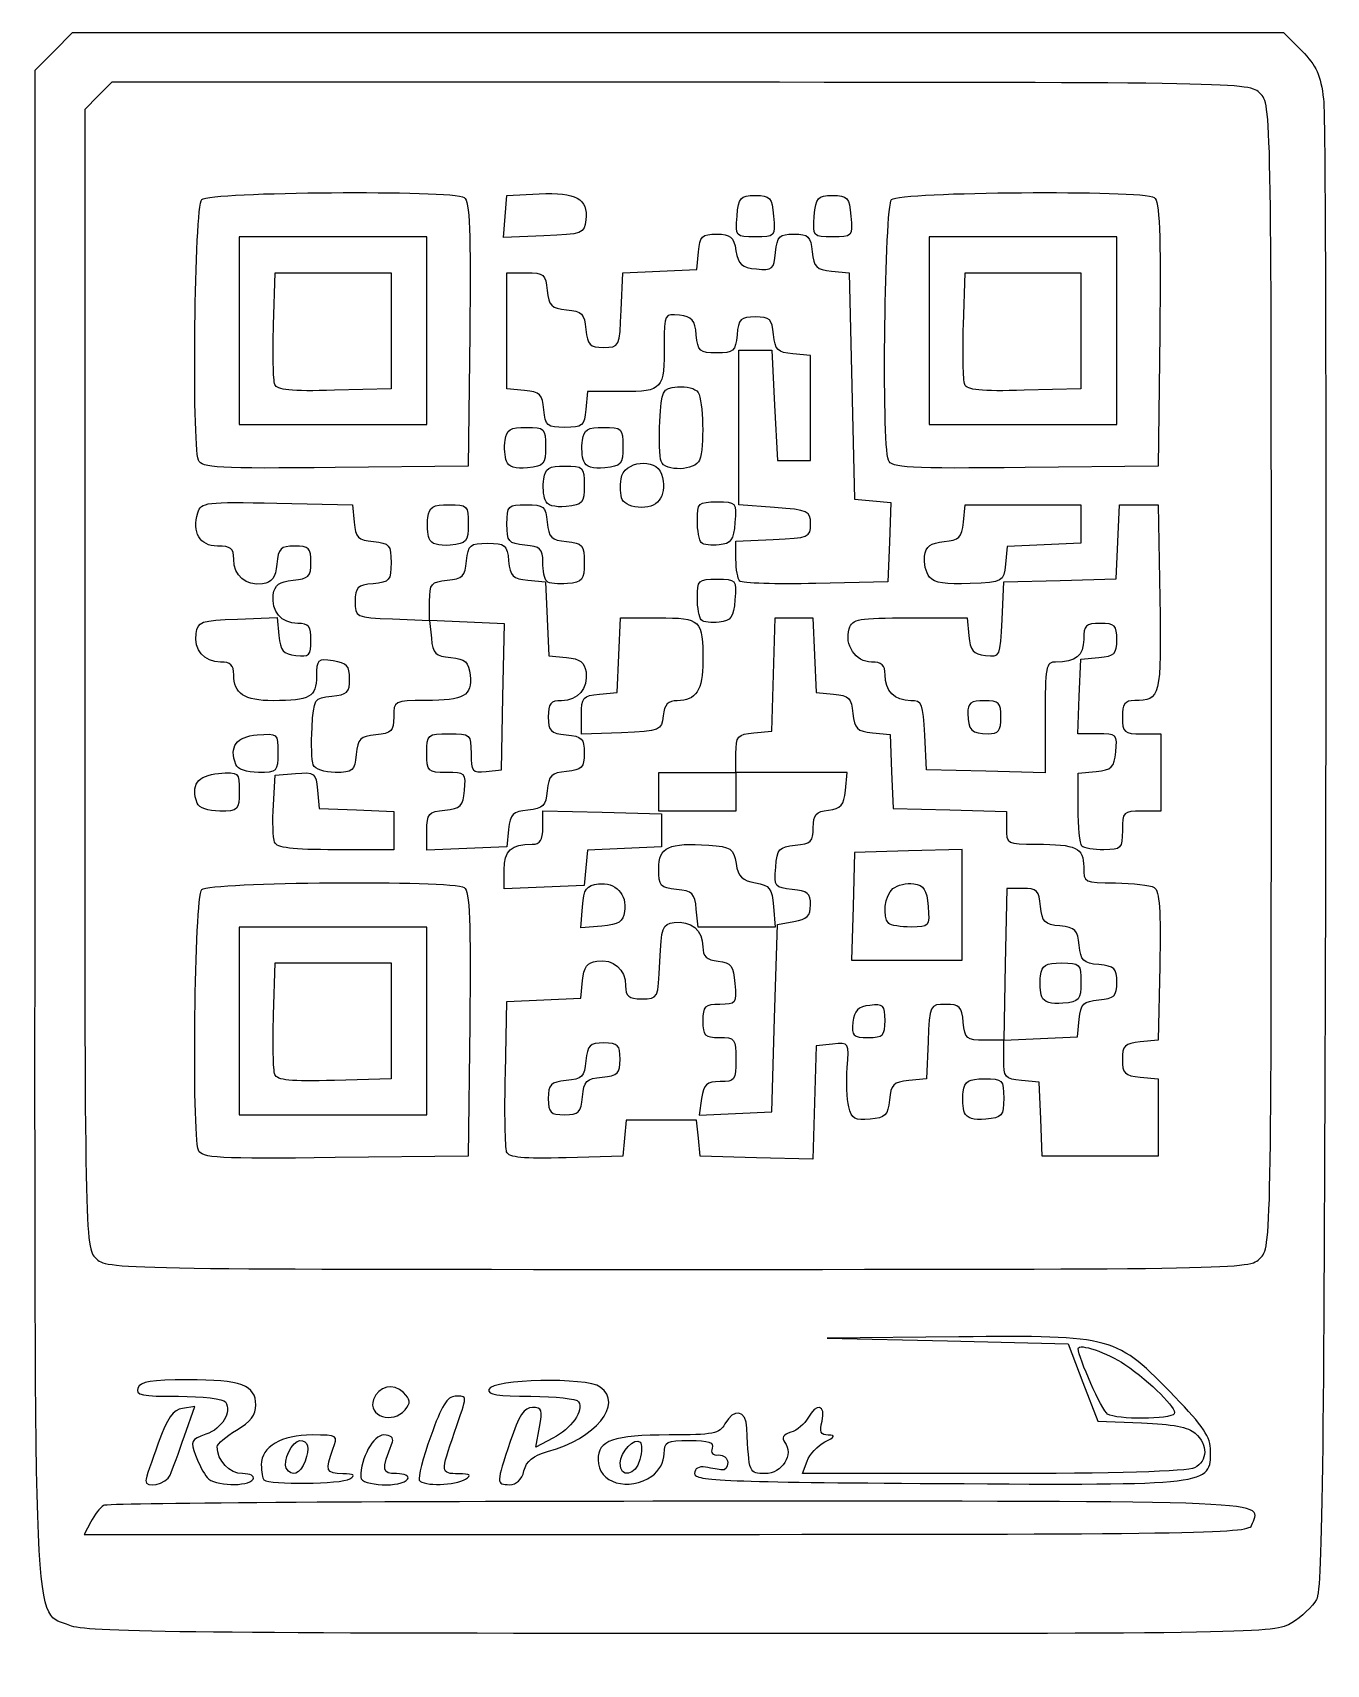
# Model space of a CAD drawing. Extents: x 15 to 1686, y 39 to 1121.
# Drawn here: x 198.4 to 374.2, y 897.3 to 1119 of the extents above; entities that cross this region are included whole.
import ezdxf

# ---------------------------------------------------------------- set-up
doc = ezdxf.new("R2010")
doc.units = 0
doc.layers.get('0').update_dxf_attribs({"linetype": 'CONTINUOUS'})

msp = doc.modelspace()

# ---------------------------------------------------------------- linework, layer by layer
at = {"color": 7}
for points in [[(198.75, 1011.037755), (198.75, 1113.9), (201.3, 1116.45), (203.85, 1119), (286.125, 1119), (368.4, 1119), (370.877617, 1116.522381)], [(286.465913, 1112.25), (209.181817, 1112.25), (207.340913, 1110.409091), (205.5, 1108.568182), (205.5, 1031.284087)], [(262.640213, 1094.028689), (262.875, 1096.875), (267.250777, 1097.101816)], [(267.890212, 1091.403689), (262.405417, 1091.182377), (262.640213, 1094.028689)], [(278.403233, 1081.3125), (278.625, 1086.375), (283.642463, 1086.595741), (288.659918, 1086.816482), (288.892463, 1089.220741)], [(231.15762, 1079.306263), (231.375, 1086.375), (239.25, 1086.375), (247.125, 1086.375), (247.125, 1078.5), (247.125, 1070.625), (239.42409, 1070.411114)], [(265.26828, 1070.393279), (262.875, 1070.625), (262.875, 1078.5), (262.875, 1086.375), (265.5, 1086.375)], [(306.98172, 1086.606721), (309.375, 1086.375), (309.75, 1071), (310.125, 1055.625), (312.594353, 1055.387602), (315.063697, 1055.150212), (314.844353, 1049.762602), (314.625, 1044.375), (304.833255, 1044.166747)], [(324.90762, 1079.306263), (325.125, 1086.375), (333, 1086.375), (340.875, 1086.375), (340.875, 1078.5), (340.875, 1070.625), (333.17409, 1070.411114)], [(257.82639, 1078.072151), (257.625, 1060.125), (239.522783, 1059.924359)], [(351.57639, 1078.072151), (351.375, 1060.125), (333.272783, 1059.924359)], [(299.25, 1054.5), (294.375, 1054.875), (294.375, 1065.375), (294.375, 1075.875), (296.625, 1075.875), (298.875, 1075.875), (299.25, 1068.375), (299.625, 1060.875), (301.875, 1060.875), (304.125, 1060.875), (304.125, 1068), (304.125, 1075.125), (301.73172, 1075.356721)], [(278.592278, 1070.25), (273.84504, 1070.25), (273.61002, 1067.8125)], [(231.619642, 1055.08329), (241.875, 1054.875), (242.10672, 1052.48172)], [(324.89328, 1052.481705), (325.125, 1054.875), (333, 1054.875), (340.875, 1054.875), (340.875, 1052.25), (340.875, 1049.625), (335.857537, 1049.40426), (330.840082, 1049.18352), (330.607537, 1046.77926)], [(330.152175, 1039.26609), (330.375, 1044.375), (338.028825, 1044.588368), (345.682642, 1044.801727), (345.903825, 1049.838368), (346.125, 1054.875), (348.75, 1054.875), (351.375, 1054.875), (351.581228, 1042.180838)], [(294, 1047.465735), (294, 1049.931465), (299.0625, 1050.153233)], [(265.73172, 1044.60672), (268.125, 1044.375), (268.34574, 1039.357538), (268.56648, 1034.340083), (270.97074, 1034.107538)], [(260.0625, 1018.637685), (262.125, 1018.875), (262.334025, 1028.777745), (262.54305, 1038.680482), (257.459025, 1038.902745), (252.375, 1039.125), (252.375, 1041.75)], [(226.262602, 1039.344353), (231.650212, 1039.563697), (231.887602, 1037.094353)], [(247.3125, 1039.346767), (252.375, 1039.125), (252.60672, 1036.73172)], [(275.4375, 1029.13998), (277.875, 1029.375), (278.096767, 1034.4375), (278.318535, 1039.5), (283.454025, 1039.5)], [(296.4375, 1023.88998), (298.875, 1024.125), (299.088735, 1031.8125), (299.302478, 1039.5), (301.866968, 1039.5), (304.431465, 1039.5), (304.653233, 1034.4375), (304.875, 1029.375), (307.26828, 1029.14328)], [(317.628022, 1039.5), (325.40496, 1039.5), (325.63998, 1037.0625)], [(343.138253, 1023.75), (340.431465, 1023.75), (340.653232, 1028.8125), (340.875, 1033.875), (343.3125, 1034.11002)], [(278.4375, 1023.904643), (273, 1023.684285), (273, 1026.294623)], [(336, 1025.974627), (336, 1018.449255), (327.9375, 1018.662127), (319.875, 1018.875), (319.65171, 1023.5625)], [(312.52926, 1023.892462), (314.93352, 1023.659918), (315.15426, 1018.642462), (315.375, 1013.625), (323.0625, 1013.411265), (330.75, 1013.197522), (330.75, 1010.973765)], [(349.125, 1023.75), (351.75, 1023.75), (351.75, 1018.5), (351.75, 1013.25), (349.125, 1013.25)], [(308.86002, 1016.0625), (309.09504, 1018.5), (301.54752, 1018.5), (294, 1018.5), (294, 1015.875), (294, 1013.25), (288.75, 1013.25), (283.5, 1013.25), (283.5, 1015.875), (283.5, 1018.5), (288.75, 1018.5), (294, 1018.5), (294, 1021.07748)], [(231.1449, 1014.0894), (231.375, 1018.125), (234.13683, 1018.354755)], [(340.5, 1013.702482), (340.5, 1018.40496), (342.9375, 1018.63998)], [(237.13683, 1016.104755), (237.375, 1013.625), (242.4375, 1013.403233), (247.5, 1013.181465), (247.5, 1010.590733), (247.5, 1008), (239.601465, 1008)], [(267.75, 1011.025373), (267.75, 1013.300745), (275.8125, 1013.087873), (283.875, 1012.875), (283.875, 1010.625), (283.875, 1008.375), (278.857537, 1008.15426), (273.840082, 1007.93352), (273.607537, 1005.52926), (273.375, 1003.125), (267.9375, 1002.904643), (262.5, 1002.684285), (262.5, 1005.2619)], [(263.10672, 1010.76828), (262.875, 1008.375), (257.4375, 1008.154643), (252, 1007.934285), (252, 1010.544623)], [(332.973645, 1002.75), (330.79233, 1002.75), (330.583665, 992.4375), (330.375, 982.125), (327.75, 982.125)], [(275.764358, 997.639357), (272.903715, 997.403715), (273.139358, 1000.264357)], [(299.107777, 1000.309132), (299.340547, 997.5), (294.09279, 997.5), (288.84504, 997.5), (288.61002, 999.9375)], [(289.335413, 974.21859), (289.000567, 971.93718), (293.937788, 972.15609), (298.875, 972.375), (299.25, 985.118812), (299.625, 997.862625), (301.875, 998.251178)], [(231.15762, 985.556265), (231.375, 992.625), (239.25, 992.625), (247.125, 992.625), (247.125, 984.75), (247.125, 976.875), (239.42409, 976.661115)], [(351.585172, 992.191725), (351.375, 982.125), (348.9375, 981.88998)], [(262.663988, 977.664667), (262.875, 987.375), (267.892463, 987.59574), (272.909918, 987.81648), (273.142463, 990.22074)], [(257.82639, 984.322155), (257.625, 966.375), (239.522783, 966.17436)], [(330.375, 979.5), (330.375, 982.125), (335.392463, 982.34574), (340.409918, 982.56648), (340.642463, 984.97074)], [(307.133123, 981.59664), (304.875, 981.375), (304.660973, 973.661557), (304.446952, 965.948107), (296.785973, 966.161557), (289.125, 966.375), (288.88998, 968.8125), (288.65496, 971.25), (283.875, 971.25), (279.09504, 971.25), (278.86002, 968.8125), (278.625, 966.375), (270.92409, 966.161115)], [(320.096767, 981.9375), (319.875, 976.875), (317.48172, 976.64328)], [(348.9375, 977.11002), (351.375, 976.875), (351.375, 971.625), (351.375, 966.375), (343.5, 966.375), (335.625, 966.375), (335.40426, 971.392462), (335.18352, 976.409918), (332.77926, 976.642462)], [(324.292852, 941.834625), (306.375, 941.66925), (322.752173, 941.272125), (339.129352, 940.875), (341.144677, 935.625), (343.16001, 930.375), (349.121625, 930.152955)], [(219.053513, 928.36158), (220.452982, 932.348168), (218.789377, 932.11158)], [(269.131327, 928.063635), (266.807122, 926.861738), (267.312547, 929.555872)], [(328.948477, 923.25), (303.048338, 923.25), (303.664927, 924.9375)], [(206.33589, 916.6875), (205.447222, 915), (284.518372, 915)]]:
    msp.add_lwpolyline(points, dxfattribs=at)
for points in [[(294.142223, 1094.0625)], [(304.642223, 1094.0625)], [(252, 1078.5), (252, 1091.25), (239.25, 1091.25), (226.5, 1091.25), (226.5, 1078.5), (226.5, 1065.75), (239.25, 1065.75), (252, 1065.75)], [(345.75, 1078.5), (345.75, 1091.25), (333, 1091.25), (320.25, 1091.25), (320.25, 1078.5), (320.25, 1065.75), (333, 1065.75), (345.75, 1065.75)], [(231.331703, 1071.217377)], [(325.081703, 1071.217377)], [(220.960283, 1060.9232)], [(262.81053, 1060.772552)], [(273.31053, 1060.772552)], [(283.810943, 1060.771502)], [(314.710283, 1060.9232)], [(268.06053, 1055.52255)], [(278.542147, 1055.570453)], [(252.31053, 1050.272535)], [(289.284435, 1049.71557)], [(268.285545, 1044.464452)], [(294.520755, 1044.479243)], [(320.311403, 1045.05102)], [(289.284435, 1039.21557)], [(330, 1026)], [(226.03803, 1019.581192)], [(236.558865, 1019.5269)], [(220.78803, 1014.331192)], [(231.308865, 1009.0269)], [(324.75, 1000.527157), (324.75, 1008.054315), (317.4375, 1007.839657), (310.125, 1007.625), (309.910343, 1000.3125), (309.695685, 993), (317.222843, 993), (324.75, 993)], [(341.000002, 1008.500003)], [(252, 984.75), (252, 997.5), (239.25, 997.5), (226.5, 997.5), (226.5, 984.75), (226.5, 972), (239.25, 972), (252, 972)], [(314.750002, 998.000002)], [(335.56053, 988.02255)], [(314.25, 984.799815)], [(231.331703, 977.46738)], [(273.13998, 974.4375)], [(325.06053, 972.27255)], [(220.960283, 967.173203)], [(262.838078, 966.950775)], [(365.25, 952.5)], [(249.031238, 931.912642)], [(344.497672, 931.331062)], [(278.25, 924.65817)], [(217.121775, 923.0625)], [(228.375, 922.5)], [(232.884578, 923.984497)], [(241.52271, 922.529902)], [(249.375, 922.5)], [(257.25, 922.5)], [(265.19013, 923.617477)], [(282.583118, 922.917525)], [(364.044758, 916.186343)], [(203.486032, 902.597745)]]:
    msp.add_lwpolyline(points, close=True, dxfattribs=at)
for points in [[(370.877617, 1116.522381), (372.857895, 1114.542102), (373.452682, 1113.224793), (373.840702, 1109.959881)], [(365.25, 1110.75), (363.76941, 1112.230591), (362.750002, 1112.25), (286.465913, 1112.25)], [(366.75, 1031.625), (366.75, 1108.25), (366.73068, 1109.269324), (365.25, 1110.75)], [(373.840702, 1109.959881), (374.10771, 1107.713197), (374.224657, 1061.325), (374.100585, 1006.875)], [(221.4, 1096.35), (222.44151, 1097.391507), (255.46746, 1097.64438), (257.07639, 1096.623167)], [(267.250777, 1097.101816), (272.261655, 1097.361552), (273.933555, 1096.430073), (273.60042, 1093.564197)], [(315.15, 1096.35), (316.19151, 1097.391507), (349.21746, 1097.64438), (350.82639, 1096.623167)], [(220.960283, 1060.9232), (220.047278, 1063.302463), (220.445617, 1095.395614), (221.4, 1096.35)], [(257.07639, 1096.623167), (257.811, 1096.1569), (257.981895, 1091.929855), (257.82639, 1078.072151)], [(294.142223, 1094.0625), (294.3552, 1096.635773), (294.566385, 1096.875), (296.625, 1096.875)], [(296.625, 1096.875), (298.683615, 1096.875), (298.8948, 1096.635773), (299.107777, 1094.0625)], [(304.642223, 1094.0625), (304.8552, 1096.635773), (305.066385, 1096.875), (307.125, 1096.875)], [(307.125, 1096.875), (309.183615, 1096.875), (309.3948, 1096.635773), (309.607777, 1094.0625)], [(314.710282, 1060.923223), (313.797278, 1063.302463), (314.195617, 1095.395614), (315.15, 1096.35)], [(350.82639, 1096.623167), (351.561, 1096.1569), (351.731895, 1091.929855), (351.57639, 1078.072151)], [(273.60042, 1093.564197), (273.383655, 1091.699486), (273.164325, 1091.616499), (267.890212, 1091.403689)], [(296.625, 1091.25), (293.945655, 1091.25), (293.912558, 1091.287493), (294.142223, 1094.0625)], [(299.107777, 1094.0625), (299.337442, 1091.287492), (299.304345, 1091.25), (296.625, 1091.25)], [(307.125, 1091.25), (304.445655, 1091.25), (304.412558, 1091.287493), (304.642223, 1094.0625)], [(309.607777, 1094.0625), (309.837442, 1091.287492), (309.804345, 1091.25), (307.125, 1091.25)], [(288.892463, 1089.220741), (289.097295, 1091.33854), (289.392202, 1091.625), (291.367635, 1091.625)], [(291.367635, 1091.625), (293.273753, 1091.625), (293.66814, 1091.287377), (293.995913, 1089.375)], [(299.386717, 1089.143768), (299.598375, 1091.347741), (299.876422, 1091.625), (301.875, 1091.625)], [(301.875, 1091.625), (303.856522, 1091.625), (304.152653, 1091.339426), (304.35672, 1089.231721)], [(293.995913, 1089.375), (294.318135, 1087.495041), (294.77355, 1087.086971), (296.765002, 1086.893768)], [(296.765002, 1086.893768), (298.970265, 1086.679823), (299.166255, 1086.848018), (299.386717, 1089.143768)], [(304.35672, 1089.231721), (304.558477, 1087.147882), (304.897882, 1086.808481), (306.98172, 1086.606721)], [(265.5, 1086.375), (267.90318, 1086.375), (268.144583, 1086.172759), (268.35672, 1083.981721)], [(268.35672, 1083.981721), (268.558477, 1081.897882), (268.897882, 1081.558481), (270.98172, 1081.356721)], [(270.98172, 1081.356721), (273.075848, 1081.153964), (273.404378, 1080.820322), (273.61002, 1078.6875)], [(276.013253, 1076.25), (278.168153, 1076.25), (278.18283, 1076.28108), (278.403233, 1081.3125)], [(286.3125, 1080.612316), (284.284357, 1080.845681), (284.25, 1080.781117), (284.25, 1076.736157)], [(288.61002, 1077.9375), (288.414188, 1079.968562), (288.031088, 1080.414571), (286.3125, 1080.612316)], [(296.625, 1080.375), (294.634748, 1080.375), (294.347865, 1080.093607), (294.13998, 1077.9375)], [(299.10672, 1077.981721), (298.902653, 1080.089426), (298.606522, 1080.375), (296.625, 1080.375)], [(231.331703, 1071.217377), (231.1164, 1071.778458), (231.038062, 1075.418457), (231.15762, 1079.306263)], [(273.61002, 1078.6875), (273.815745, 1076.553795), (274.115273, 1076.25), (276.013253, 1076.25)], [(291.375, 1075.5), (289.068893, 1075.5), (288.824243, 1075.715674), (288.61002, 1077.9375)], [(294.13998, 1077.9375), (293.925757, 1075.715674), (293.681107, 1075.5), (291.375, 1075.5)], [(301.73172, 1075.356721), (299.647882, 1075.558481), (299.308477, 1075.897882), (299.10672, 1077.981721)], [(325.081703, 1071.217377), (324.8664, 1071.778458), (324.788063, 1075.418457), (324.90762, 1079.306263)], [(284.25, 1076.736157), (284.25, 1070.465332), (284.06217, 1070.25), (278.592278, 1070.25)], [(239.42409, 1070.411114), (233.471655, 1070.245792), (231.63429, 1070.428852), (231.331703, 1071.217377)], [(283.646985, 1066.209002), (283.866457, 1070.459566), (283.956255, 1070.634298), (286.043617, 1070.87258)], [(286.043617, 1070.87258), (287.275365, 1071.013189), (288.485445, 1070.68918), (288.844635, 1070.12258)], [(333.17409, 1070.411114), (327.221655, 1070.245792), (325.38429, 1070.428852), (325.081703, 1071.217377)], [(267.89328, 1067.768279), (267.691523, 1069.852118), (267.352118, 1070.191519), (265.26828, 1070.393279)], [(288.844635, 1070.12258), (289.57731, 1068.966839), (289.714245, 1062.681025), (289.044758, 1060.936363)], [(270.75, 1065.375), (268.34682, 1065.375), (268.105417, 1065.577241), (267.89328, 1067.768279)], [(273.61002, 1067.8125), (273.393952, 1065.571551), (273.163327, 1065.375), (270.75, 1065.375)], [(283.810943, 1060.771502), (283.595355, 1061.333315), (283.521577, 1063.78019), (283.646985, 1066.209002)], [(262.62819, 1063.632955), (262.83276, 1065.076852), (263.324265, 1065.375), (265.5, 1065.375)], [(265.5, 1065.375), (267.999998, 1065.375), (268.125, 1065.25), (268.125, 1062.75)], [(273.12819, 1063.632955), (273.33276, 1065.076852), (273.824265, 1065.375), (276, 1065.375)], [(276, 1065.375), (278.499998, 1065.375), (278.625, 1065.25), (278.625, 1062.75)], [(262.81053, 1060.772552), (262.574498, 1061.38765), (262.49244, 1062.674831), (262.62819, 1063.632955)], [(268.125, 1062.75), (268.125, 1060.335511), (267.929115, 1060.106122), (265.68234, 1059.889597)], [(273.31053, 1060.772552), (273.074498, 1061.38765), (272.99244, 1062.674831), (273.12819, 1063.632955)], [(278.625, 1062.75), (278.625, 1060.335511), (278.429115, 1060.106122), (276.18234, 1059.889597)], [(239.522783, 1059.924359), (223.506045, 1059.746834), (221.36754, 1059.861907), (220.960283, 1060.9232)], [(265.68234, 1059.889597), (264.044295, 1059.731734), (263.098327, 1060.02258), (262.81053, 1060.772552)], [(267.87819, 1058.382938), (268.08276, 1059.826852), (268.574265, 1060.125), (270.75, 1060.125)], [(270.75, 1060.125), (273.249998, 1060.125), (273.375, 1060), (273.375, 1057.5)], [(276.18234, 1059.889597), (274.544295, 1059.731734), (273.598327, 1060.02258), (273.31053, 1060.772552)], [(278.37819, 1058.38296), (278.723115, 1060.817524), (283.129845, 1061.347773), (283.861432, 1059.042745)], [(289.044758, 1060.936363), (288.480863, 1059.466872), (284.361375, 1059.337111), (283.810943, 1060.771502)], [(333.272783, 1059.924359), (317.256045, 1059.746834), (315.11754, 1059.861907), (314.710283, 1060.9232)], [(268.06053, 1055.522535), (267.824498, 1056.137633), (267.74244, 1057.424812), (267.87819, 1058.382938)], [(273.375, 1057.5), (273.375, 1055.08551), (273.179115, 1054.856123), (270.93234, 1054.639598)], [(278.542147, 1055.57046), (278.316225, 1056.15921), (278.24244, 1057.424835), (278.37819, 1058.38296)], [(283.861432, 1059.042745), (284.71875, 1056.341588), (283.630065, 1054.5), (281.175923, 1054.5)], [(220.8816, 1053.77079), (221.339895, 1055.214757), (221.882377, 1055.281065), (231.619642, 1055.08329)], [(270.93234, 1054.639598), (269.294295, 1054.481738), (268.348327, 1054.77258), (268.06053, 1055.52255)], [(281.175923, 1054.5), (279.942135, 1054.5), (278.770132, 1054.97634), (278.542147, 1055.570453)], [(288.75, 1052.750002), (288.75, 1055.115217), (288.893963, 1055.25), (291.420277, 1055.25)], [(291.420277, 1055.25), (294.047303, 1055.25), (294.086775, 1055.204475), (293.857777, 1052.4375)], [(223.550543, 1049.25), (221.127615, 1049.25), (220.034452, 1051.10166), (220.8816, 1053.77079)], [(252.31053, 1050.272535), (252.074498, 1050.887633), (251.99244, 1052.174812), (252.12819, 1053.132938)], [(252.12819, 1053.132938), (252.33276, 1054.576838), (252.824265, 1054.874985), (255, 1054.874985)], [(255, 1054.874985), (257.499998, 1054.874985), (257.625, 1054.749982), (257.625, 1052.249985)], [(262.875, 1052.25), (262.875, 1054.749998), (263.000002, 1054.875), (265.5, 1054.875)], [(265.5, 1054.875), (267.90318, 1054.875), (268.144583, 1054.672763), (268.35672, 1052.48172)], [(304.125, 1052.25), (304.125, 1054.019227), (303.849997, 1054.146158), (299.25, 1054.5)], [(242.10672, 1052.48172), (242.308477, 1050.397882), (242.647882, 1050.058477), (244.73172, 1049.85672)], [(257.625, 1052.249985), (257.625, 1049.835495), (257.429115, 1049.606108), (255.18234, 1049.389582)], [(265.3125, 1049.38998), (263.071552, 1049.606047), (262.875, 1049.836673), (262.875, 1052.25)], [(268.35672, 1052.48172), (268.558477, 1050.397882), (268.897882, 1050.058477), (270.98172, 1049.85672)], [(289.284435, 1049.715555), (288.990495, 1050.009503), (288.75, 1051.374998), (288.75, 1052.750002)], [(293.857777, 1052.4375), (293.660933, 1050.059145), (293.33124, 1049.59074), (291.721935, 1049.403067)], [(299.0625, 1050.153233), (303.90336, 1050.365288), (304.125, 1050.457087), (304.125, 1052.25)], [(322.26828, 1049.856705), (324.352118, 1050.058462), (324.691523, 1050.397868), (324.89328, 1052.481705)], [(225.75, 1047.46683), (225.75, 1048.939028), (225.366427, 1049.25), (223.550543, 1049.25)], [(234.04752, 1049.25), (232.110877, 1049.25), (231.816667, 1048.95579), (231.61002, 1046.8125)], [(236.25, 1047.04752), (236.25, 1048.984162), (235.984163, 1049.25), (234.04752, 1049.25)], [(244.73172, 1049.85672), (246.922762, 1049.644583), (247.125, 1049.40318), (247.125, 1047)], [(255.18234, 1049.389582), (253.544295, 1049.231722), (252.598327, 1049.522565), (252.31053, 1050.272535)], [(257.39328, 1047.23172), (257.605417, 1049.422763), (257.84682, 1049.625), (260.25, 1049.625)], [(260.25, 1049.625), (262.65318, 1049.625), (262.894583, 1049.422763), (263.10672, 1047.23172)], [(267.75, 1047.077483), (267.75, 1048.873095), (267.419287, 1049.18685), (265.3125, 1049.38998)], [(270.98172, 1049.85672), (273.172762, 1049.644583), (273.375, 1049.40318), (273.375, 1047)], [(291.721935, 1049.403067), (290.675242, 1049.281005), (289.578368, 1049.421668), (289.284435, 1049.71557)], [(319.62993, 1047.896205), (319.818592, 1049.227087), (320.425838, 1049.678318), (322.26828, 1049.856705)], [(229.64622, 1044.12993), (227.400113, 1043.811518), (225.75, 1045.224757), (225.75, 1047.46683)], [(231.61002, 1046.8125), (231.428025, 1044.924953), (230.984947, 1044.31971), (229.64622, 1044.12993)], [(233.8125, 1044.61002), (235.95579, 1044.816667), (236.25, 1045.110878), (236.25, 1047.04752)], [(247.125, 1047), (247.125, 1044.586673), (246.928448, 1044.356047), (244.6875, 1044.13998)], [(254.76828, 1044.60672), (256.852118, 1044.808477), (257.191523, 1045.147882), (257.39328, 1047.23172)], [(263.10672, 1047.23172), (263.308477, 1045.147882), (263.647882, 1044.808477), (265.73172, 1044.60672)], [(268.285545, 1044.464452), (267.990997, 1044.759008), (267.75, 1045.934865), (267.75, 1047.077483)], [(273.375, 1047), (273.375, 1044.62541), (273.157793, 1044.353723), (271.098045, 1044.151957)], [(294.520755, 1044.479227), (294.234338, 1044.76566), (294, 1046.109577), (294, 1047.465735)], [(320.311402, 1045.051005), (319.8018, 1045.66503), (319.49514, 1046.94537), (319.62993, 1047.896205)], [(330.607537, 1046.77926), (330.376455, 1044.390067), (330.346365, 1044.37362), (325.806473, 1044.1548)], [(231.12993, 1042.64622), (231.31971, 1043.984948), (231.924952, 1044.428025), (233.8125, 1044.61002)], [(244.6875, 1044.13998), (242.553795, 1043.934255), (242.25, 1043.634728), (242.25, 1041.736748)], [(252.375, 1041.75), (252.375, 1044.15318), (252.577238, 1044.394583), (254.76828, 1044.60672)], [(271.098045, 1044.151957), (269.845717, 1044.02928), (268.580092, 1044.169883), (268.285545, 1044.464452)], [(288.75, 1042.250002), (288.75, 1044.615217), (288.893963, 1044.75), (291.420277, 1044.75)], [(291.420277, 1044.75), (294.047303, 1044.75), (294.086775, 1044.704475), (293.857777, 1041.9375)], [(304.833255, 1044.166747), (299.44779, 1044.052207), (294.807165, 1044.192847), (294.520755, 1044.479243)], [(325.806473, 1044.1548), (322.467413, 1043.993858), (320.988593, 1044.23505), (320.311403, 1045.05102)], [(234.46683, 1038.75), (232.224757, 1038.75), (230.811518, 1040.400112), (231.12993, 1042.64622)], [(289.284435, 1039.21557), (288.990495, 1039.509503), (288.75, 1040.874998), (288.75, 1042.250002)], [(293.857777, 1041.9375), (293.660933, 1039.559145), (293.33124, 1039.09074), (291.721935, 1038.903067)], [(351.581228, 1042.180838), (351.800138, 1028.706308), (351.697507, 1028.28537), (348.1875, 1028.261483)], [(242.25, 1041.736748), (242.25, 1039.581848), (242.28105, 1039.56717), (247.3125, 1039.346767)], [(223.96683, 1033.5), (221.724757, 1033.5), (220.311518, 1035.150112), (220.62993, 1037.39622)], [(220.62993, 1037.39622), (220.856378, 1038.993637), (221.284387, 1039.141665), (226.262602, 1039.344353)], [(236.25, 1036.450185), (236.25, 1038.371738), (235.956712, 1038.75), (234.46683, 1038.75)], [(283.454025, 1039.5), (289.279898, 1039.5), (289.5, 1039.284803), (289.5, 1033.588657)], [(291.721935, 1038.903067), (290.675242, 1038.781005), (289.578368, 1038.921668), (289.284435, 1039.21557)], [(312.401385, 1033.5), (310.254015, 1033.5), (308.691165, 1035.84543), (309.383993, 1038.028327)], [(309.383993, 1038.028327), (309.808522, 1039.365908), (310.559678, 1039.5), (317.628022, 1039.5)], [(327.902175, 1034.39109), (329.911252, 1034.159273), (329.931338, 1034.202787), (330.152175, 1039.26609)], [(343.5, 1038.75), (341.518492, 1038.75), (341.25, 1038.491085), (341.25, 1036.580242)], [(345.75, 1036.54752), (345.75, 1038.494723), (345.48921, 1038.75), (343.5, 1038.75)], [(231.887602, 1037.094353), (232.086142, 1035.029168), (232.462582, 1034.586157), (234.1875, 1034.387685)], [(234.1875, 1034.387685), (236.04069, 1034.174452), (236.25, 1034.383935), (236.25, 1036.450185)], [(252.60672, 1036.73172), (252.808477, 1034.647882), (253.147882, 1034.308477), (255.23172, 1034.10672)], [(325.63998, 1037.0625), (325.834695, 1035.043058), (326.222685, 1034.584883), (327.902175, 1034.39109)], [(341.25, 1036.580242), (341.25, 1034.374035), (340.168508, 1033.5), (337.438657, 1033.5)], [(343.3125, 1034.11002), (345.45579, 1034.316667), (345.75, 1034.610878), (345.75, 1036.54752)], [(225.75, 1031.775), (225.75, 1033.09131), (225.327533, 1033.5), (223.96683, 1033.5)], [(239.25, 1033.659975), (237.147488, 1033.968555), (237, 1033.831905), (237, 1031.575343)], [(241.5, 1031.212387), (241.5, 1032.99162), (241.140698, 1033.382475), (239.25, 1033.659975)], [(255.23172, 1034.10672), (257.247473, 1033.911555), (257.664053, 1033.53291), (257.87256, 1031.706383)], [(270.97074, 1034.107538), (272.824388, 1033.928257), (273.431123, 1033.479083), (273.62007, 1032.14622)], [(289.5, 1033.588657), (289.5, 1029.68943), (288.56301, 1028.25), (286.024815, 1028.25)], [(314.25, 1031.775), (314.25, 1033.108432), (313.830375, 1033.5), (312.401385, 1033.5)], [(337.438657, 1033.5), (336.116033, 1033.5), (336, 1032.893047), (336, 1025.974627)], [(205.5, 1031.284087), (205.5, 954.999998), (205.519425, 953.98059), (207, 952.5)], [(231.088657, 1028.25), (227.168505, 1028.25), (225.75, 1029.186608), (225.75, 1031.775)], [(237, 1031.575343), (237, 1028.758035), (236.096887, 1028.25), (231.088657, 1028.25)], [(239.0625, 1028.860013), (241.1814, 1029.064312), (241.5, 1029.371782), (241.5, 1031.212387)], [(257.87256, 1031.706383), (258.19314, 1028.89803), (257.098133, 1028.27556), (251.8125, 1028.261483)], [(273.62007, 1032.14622), (273.938483, 1029.900112), (272.525243, 1028.25), (270.28317, 1028.25)], [(317.73921, 1028.25), (315.574725, 1028.25), (314.25, 1029.588307), (314.25, 1031.775)], [(365.25, 952.5), (366.73068, 953.98068), (366.75, 954.999998), (366.75, 1031.625)], [(236.3949, 1024.589393), (236.620103, 1028.539102), (236.676878, 1028.629995), (239.0625, 1028.860013)], [(273, 1026.294623), (273, 1028.691413), (273.19941, 1028.92419), (275.4375, 1029.13998)], [(307.26828, 1029.14328), (309.352118, 1028.941523), (309.691523, 1028.602118), (309.89328, 1026.51828)], [(251.8125, 1028.261483), (247.544115, 1028.250082), (247.5, 1028.227433), (247.5, 1026.04752)], [(270.28317, 1028.25), (268.810418, 1028.25), (268.5, 1027.866585), (268.5, 1026.04752)], [(286.024815, 1028.25), (284.754878, 1028.25), (284.292225, 1027.751062), (284.112315, 1026.1875)], [(309.89328, 1026.51828), (310.095292, 1024.431848), (310.433257, 1024.095188), (312.52926, 1023.892462)], [(319.65171, 1023.5625), (319.44705, 1027.858927), (319.287495, 1028.25), (317.73921, 1028.25)], [(327.75, 1028.25), (325.892857, 1028.25), (325.5, 1027.944442), (325.5, 1026.500002)], [(325.5, 1026.500002), (325.5, 1024.299653), (326.049652, 1023.75), (328.250002, 1023.75)], [(330, 1026), (330, 1028.000002), (329.750002, 1028.25), (327.75, 1028.25)], [(348.1875, 1028.261483), (346.815052, 1028.252107), (346.5, 1027.829933), (346.5, 1026)], [(236.558865, 1019.526893), (236.34213, 1020.091688), (236.268352, 1022.369812), (236.3949, 1024.589393)], [(247.5, 1026.04752), (247.5, 1024.110878), (247.20579, 1023.816667), (245.0625, 1023.61002)], [(268.5, 1026.04752), (268.5, 1024.110878), (268.79421, 1023.816667), (270.9375, 1023.61002)], [(284.112315, 1026.1875), (283.880483, 1024.17267), (283.74933, 1024.119907), (278.4375, 1023.904643)], [(328.250002, 1023.75), (329.694443, 1023.75), (330, 1024.142857), (330, 1026)], [(346.5, 1026), (346.5, 1023.928575), (346.708335, 1023.75), (349.125, 1023.75)], [(226.03803, 1019.581193), (225.10566, 1022.0109), (226.087005, 1023.370815), (228.94374, 1023.607777)], [(228.94374, 1023.607777), (231.703545, 1023.836693), (231.75, 1023.796343), (231.75, 1021.170277)], [(245.0625, 1023.61002), (242.91921, 1023.403365), (242.596635, 1023.08079), (242.38998, 1020.9375)], [(252, 1021.125), (252, 1023.687503), (252.0714, 1023.75), (255, 1023.75)], [(255, 1023.75), (257.939212, 1023.75), (258, 1023.695775), (258, 1021.075185)], [(270.9375, 1023.61002), (273.093608, 1023.402135), (273.375, 1023.115252), (273.375, 1021.125)], [(294, 1021.07748), (294, 1023.437198), (294.205935, 1023.67482), (296.4375, 1023.88998)], [(345.61002, 1021.3125), (345.835942, 1023.655657), (345.740273, 1023.75), (343.138253, 1023.75)], [(231.75, 1021.170277), (231.75, 1018.614015), (231.636915, 1018.5), (229.101465, 1018.5)], [(242.38998, 1020.9375), (242.174363, 1018.701248), (241.94022, 1018.5), (239.553945, 1018.5)], [(254.67252, 1018.5), (252.118215, 1018.5), (252, 1018.616107), (252, 1021.125)], [(258, 1021.075185), (258, 1018.599668), (258.153683, 1018.418048), (260.0625, 1018.637685)], [(273.375, 1021.125), (273.375, 1019.143478), (273.08943, 1018.847348), (270.98172, 1018.64328)], [(342.9375, 1018.63998), (345.08079, 1018.846635), (345.403365, 1019.16921), (345.61002, 1021.3125)], [(220.78803, 1014.331193), (219.85566, 1016.7609), (220.837005, 1018.120815), (223.69374, 1018.357777)], [(223.69374, 1018.357777), (226.453545, 1018.586693), (226.5, 1018.546343), (226.5, 1015.920277)], [(229.101465, 1018.5), (227.486767, 1018.5), (226.290975, 1018.92204), (226.03803, 1019.581192)], [(234.13683, 1018.354755), (236.76909, 1018.573725), (236.909835, 1018.46817), (237.13683, 1016.104755)], [(239.553945, 1018.5), (238.044225, 1018.5), (236.787585, 1018.930853), (236.558865, 1019.5269)], [(257.11002, 1016.0625), (257.33544, 1018.400437), (257.235877, 1018.5), (254.67252, 1018.5)], [(270.98172, 1018.64328), (268.897882, 1018.441523), (268.558477, 1018.102117), (268.35672, 1016.01828)], [(226.5, 1015.920277), (226.5, 1013.364015), (226.386915, 1013.25), (223.851465, 1013.25)], [(254.4375, 1013.38998), (256.58079, 1013.596635), (256.903365, 1013.91921), (257.11002, 1016.0625)], [(268.35672, 1016.01828), (268.154963, 1013.934442), (267.815558, 1013.595037), (265.73172, 1013.39328)], [(306.5625, 1013.387685), (308.281088, 1013.58543), (308.664188, 1014.03144), (308.86002, 1016.0625)], [(223.851465, 1013.25), (222.236767, 1013.25), (221.040975, 1013.67204), (220.78803, 1014.331192)], [(231.308865, 1009.0269), (231.09213, 1009.591695), (231.018352, 1011.86982), (231.1449, 1014.0894)], [(252, 1010.544623), (252, 1012.941412), (252.19941, 1013.17419), (254.4375, 1013.38998)], [(265.73172, 1013.39328), (263.647882, 1013.191523), (263.308477, 1012.852117), (263.10672, 1010.76828)], [(304.5, 1010.997705), (304.5, 1012.788532), (304.84668, 1013.190255), (306.5625, 1013.387685)], [(341.000002, 1008.500003), (340.725, 1008.774998), (340.5, 1011.116115), (340.5, 1013.702482)], [(349.125, 1013.25), (346.625002, 1013.25), (346.5, 1013.124997), (346.5, 1010.625)], [(203.486032, 902.597745), (198.424193, 904.799287), (198.75, 897.33936), (198.75, 1011.037755)], [(266.311343, 1008.75), (267.413415, 1008.75), (267.75, 1009.282335), (267.75, 1011.025373)], [(302.0625, 1008.61002), (304.19175, 1008.815317), (304.5, 1009.117268), (304.5, 1010.997705)], [(330.75, 1010.973765), (330.75, 1008.782362), (330.8091, 1008.75), (334.813657, 1008.75)], [(239.601465, 1008), (233.607765, 1008), (231.60789, 1008.24765), (231.308865, 1009.0269)], [(262.5, 1005.2619), (262.5, 1007.89686), (263.432198, 1008.75), (266.311343, 1008.75)], [(283.5, 1005.408232), (283.5, 1008.371775), (284.840722, 1009.002802), (290.306565, 1008.611842)], [(290.306565, 1008.611842), (293.328015, 1008.39573), (293.65149, 1008.178635), (294.002678, 1006.131278)], [(299.395245, 1005.61317), (299.60415, 1008.12435), (299.84622, 1008.39633), (302.0625, 1008.61002)], [(334.813657, 1008.75), (340.251502, 1008.75), (341.25, 1008.272145), (341.25, 1005.669757)], [(346.5, 1010.625), (346.5, 1008.15), (346.35714, 1008), (344.000002, 1008)], [(344.000002, 1008), (342.624998, 1008), (341.274998, 1008.225), (341.000002, 1008.500003)], [(374.100585, 1006.875), (373.91814, 926.808712), (373.686547, 907.544588), (372.889635, 906.147367)], [(285.9375, 1002.61002), (283.70883, 1002.824903), (283.5, 1003.064633), (283.5, 1005.408232)], [(294.002678, 1006.131278), (294.308813, 1004.346622), (294.846623, 1003.808857), (296.631278, 1003.50291)], [(301.645245, 1002.61317), (299.28183, 1002.840165), (299.176275, 1002.98091), (299.395245, 1005.61317)], [(341.25, 1005.669757), (341.25, 1003.529648), (341.30895, 1003.499842), (345.5625, 1003.488517)], [(220.960283, 967.173203), (220.047278, 969.552465), (220.445617, 1001.645618), (221.4, 1002.6)], [(221.4, 1002.6), (222.44151, 1003.64151), (255.46746, 1003.89438), (257.07639, 1002.873165)], [(257.07639, 1002.873165), (257.811, 1002.406898), (257.981895, 998.179853), (257.82639, 984.322155)], [(273.139358, 1000.264357), (273.340733, 1002.708967), (273.657023, 1003.157782), (275.3142, 1003.35042)], [(275.3142, 1003.35042), (277.642965, 1003.621125), (279.206093, 1001.974132), (278.87007, 999.60378)], [(288.61002, 999.9375), (288.403365, 1002.08079), (288.08079, 1002.403365), (285.9375, 1002.61002)], [(296.631278, 1003.50291), (298.599105, 1003.16556), (298.90362, 1002.772845), (299.107777, 1000.309132)], [(304.125, 1000.507365), (304.125, 1002.072945), (303.723945, 1002.41352), (301.645245, 1002.61317)], [(314.750002, 998.000002), (313.860525, 998.88948), (314.2197, 1001.791185), (315.33372, 1002.71574)], [(315.33372, 1002.71574), (315.92976, 1003.21041), (317.195385, 1003.50486), (318.14622, 1003.37007)], [(318.14622, 1003.37007), (319.548375, 1003.171305), (319.91898, 1002.593625), (320.107777, 1000.3125)], [(335.38998, 1000.3125), (335.183895, 1002.44991), (334.886408, 1002.75), (332.973645, 1002.75)], [(345.5625, 1003.488517), (347.934375, 1003.482517), (350.307075, 1003.20285), (350.835172, 1002.867742)], [(350.835172, 1002.867742), (351.5553, 1002.410775), (351.7428, 999.741825), (351.585172, 992.191725)], [(301.875, 998.251178), (303.66861, 998.56092), (304.125, 999.018562), (304.125, 1000.507365)], [(320.107777, 1000.3125), (320.334818, 997.56927), (320.277863, 997.5), (317.795273, 997.5)], [(338.01828, 997.64328), (335.924152, 997.846035), (335.595622, 998.17968), (335.38998, 1000.3125)], [(278.87007, 999.60378), (278.67042, 998.1954), (278.094832, 997.831328), (275.764358, 997.639357)], [(283.653233, 992.8125), (283.856392, 997.450177), (284.020073, 997.895565), (285.60378, 998.12007)], [(285.60378, 998.12007), (287.832855, 998.436068), (289.5, 997.029562), (289.5, 994.832985)], [(317.795273, 997.5), (316.395375, 997.5), (315.024998, 997.725), (314.750002, 998.000002)], [(340.64328, 995.01828), (340.441523, 997.102118), (340.102118, 997.441523), (338.01828, 997.64328)], [(275.10378, 992.87007), (277.349888, 993.188482), (279, 991.775242), (279, 989.53317)], [(289.5, 994.832985), (289.5, 993.49959), (289.975905, 993.044872), (291.5625, 992.862315)], [(343.3125, 992.38998), (341.17968, 992.595622), (340.846035, 992.924152), (340.64328, 995.01828)], [(273.142463, 990.22074), (273.321743, 992.074388), (273.770917, 992.681123), (275.10378, 992.87007)], [(281.215733, 987.75), (283.429305, 987.75), (283.431683, 987.75525), (283.653233, 992.8125)], [(291.5625, 992.862315), (293.353125, 992.656283), (293.655683, 992.25426), (293.857777, 989.8125)], [(335.56053, 988.02255), (335.324498, 988.637647), (335.24244, 989.924827), (335.37819, 990.882952)], [(335.37819, 990.882952), (335.58276, 992.326852), (336.074265, 992.625), (338.25, 992.625)], [(338.25, 992.625), (340.749998, 992.625), (340.875, 992.499998), (340.875, 990)], [(345.75, 990), (345.75, 991.883033), (345.442418, 992.184623), (343.3125, 992.38998)], [(279, 989.53317), (279, 988.057995), (279.382718, 987.75), (281.215733, 987.75)], [(293.857777, 989.8125), (294.08025, 987.124463), (293.988975, 987), (291.795277, 987)], [(340.875, 990), (340.875, 987.58551), (340.679115, 987.356122), (338.43234, 987.139598)], [(343.3125, 987.61002), (345.442418, 987.815377), (345.75, 988.116967), (345.75, 990)], [(291.795277, 987), (289.744972, 987), (289.5, 986.759865), (289.5, 984.75)], [(312.1875, 986.862315), (310.567522, 986.675917), (310.074083, 986.182478), (309.887685, 984.5625)], [(314.25, 984.799815), (314.25, 986.866238), (314.04069, 987.075547), (312.1875, 986.862315)], [(322.486747, 987), (320.331847, 987), (320.31717, 986.96895), (320.096767, 981.9375)], [(324.88998, 984.5625), (324.684255, 986.696205), (324.384727, 987), (322.486747, 987)], [(338.43234, 987.139598), (336.794295, 986.981738), (335.848327, 987.27258), (335.56053, 988.02255)], [(340.642463, 984.97074), (340.846185, 987.077077), (341.17704, 987.404122), (343.3125, 987.61002)], [(231.331703, 977.46738), (231.1164, 978.028455), (231.038062, 981.66846), (231.15762, 985.556265)], [(289.5, 984.75), (289.5, 982.749998), (289.749998, 982.5), (291.75, 982.5)], [(309.887685, 984.5625), (309.674453, 982.70931), (309.883935, 982.5), (311.950185, 982.5)], [(311.950185, 982.5), (314.016607, 982.5), (314.25, 982.733393), (314.25, 984.799815)], [(327.75, 982.125), (325.336673, 982.125), (325.106048, 982.321553), (324.88998, 984.5625)], [(291.75, 982.5), (293.874998, 982.5), (294, 982.333335), (294, 979.5)], [(276.04752, 981.75), (274.110877, 981.75), (273.816667, 981.45579), (273.61002, 979.3125)], [(278.25, 979.54752), (278.25, 981.484163), (277.984163, 981.75), (276.04752, 981.75)], [(309.11871, 978.391635), (309.389955, 981.802132), (309.380603, 981.817238), (307.133123, 981.59664)], [(348.9375, 981.88998), (346.807582, 981.684623), (346.5, 981.383033), (346.5, 979.5)], [(262.838078, 966.950775), (262.62627, 967.50273), (262.547933, 972.323977), (262.663988, 977.664667)], [(273.61002, 979.3125), (273.403365, 977.16921), (273.08079, 976.846635), (270.9375, 976.63998)], [(275.8125, 977.11002), (277.95579, 977.316667), (278.25, 977.610878), (278.25, 979.54752)], [(294, 979.5), (294, 976.692878), (293.860815, 976.5), (291.835125, 976.5)], [(309.32382, 973.061895), (309.061117, 974.108595), (308.968815, 976.506983), (309.11871, 978.391635)], [(332.77926, 976.642462), (330.575828, 976.855575), (330.375, 977.094263), (330.375, 979.5)], [(346.5, 979.5), (346.5, 977.616967), (346.807582, 977.315377), (348.9375, 977.11002)], [(239.42409, 976.661115), (233.471655, 976.495792), (231.63429, 976.67889), (231.331703, 977.46738)], [(270.9375, 976.63998), (268.79421, 976.433333), (268.5, 976.139122), (268.5, 974.20248)], [(273.13998, 974.4375), (273.346635, 976.58079), (273.66921, 976.903365), (275.8125, 977.11002)], [(291.835125, 976.5), (289.99647, 976.5), (289.61979, 976.156223), (289.335413, 974.21859)], [(317.48172, 976.64328), (315.397882, 976.441523), (315.058477, 976.102117), (314.85672, 974.01828)], [(324.87819, 975.132952), (325.08276, 976.576852), (325.574265, 976.875), (327.75, 976.875)], [(327.75, 976.875), (330.249998, 976.875), (330.375, 976.749998), (330.375, 974.25)], [(268.5, 974.20248), (268.5, 972.265837), (268.765837, 972), (270.70248, 972)], [(270.70248, 972), (272.639123, 972), (272.933333, 972.29421), (273.13998, 974.4375)], [(314.85672, 974.01828), (314.654543, 971.930093), (314.317553, 971.595285), (312.213233, 971.3919)], [(325.06053, 972.27255), (324.824498, 972.887647), (324.74244, 974.174827), (324.87819, 975.132952)], [(330.375, 974.25), (330.375, 971.83551), (330.179115, 971.606122), (327.93234, 971.389598)], [(312.213233, 971.3919), (310.167067, 971.19414), (309.72906, 971.447325), (309.32382, 973.061895)], [(327.93234, 971.389598), (326.294295, 971.231738), (325.348327, 971.52258), (325.06053, 972.27255)], [(239.522783, 966.17436), (223.506045, 965.996835), (221.36754, 966.111885), (220.960283, 967.173203)], [(270.92409, 966.161115), (265.031707, 965.997457), (263.13273, 966.18294), (262.838078, 966.950775)], [(207, 952.5), (208.48068, 951.01932), (209.499998, 951), (286.125, 951)], [(286.125, 951), (362.750002, 951), (363.76932, 951.01935), (365.25, 952.5)], [(353.63523, 933.68487), (345.639502, 941.967008), (345.414263, 942.029565), (324.292852, 941.834625)], [(340.5, 940.234072), (340.5, 941.028532), (344.515335, 939.662685), (346.829257, 938.08113)], [(344.497673, 931.331055), (343.740052, 931.812997), (340.5, 939.028755), (340.5, 940.234072)], [(346.829257, 938.08113), (350.416628, 935.62917), (353.981235, 932.076405), (353.551552, 931.381162)], [(219.504548, 936), (214.557247, 936), (213.065437, 935.752313), (212.728778, 934.875)], [(228.75, 932.573318), (228.75, 935.258002), (226.74804, 936), (219.504548, 936)], [(248.80623, 934.265197), (247.461398, 935.610037), (245.448225, 935.13924), (244.7487, 933.31632)], [(275.55699, 935.017478), (273.701887, 936.373957), (260.901967, 936.094642), (260.43567, 934.6875)], [(212.728778, 934.875), (212.367465, 933.933435), (213.264345, 933.75), (218.229278, 933.75)], [(218.229278, 933.75), (221.491987, 933.75), (224.371928, 933.409477), (224.629148, 932.993287)], [(244.7487, 933.31632), (243.884438, 931.064085), (247.376955, 929.919352), (249.031238, 931.912642)], [(249.031238, 931.912642), (249.826568, 932.870955), (249.787028, 933.284408), (248.80623, 934.265197)], [(255.84987, 933.75), (254.790847, 933.75), (253.980675, 932.434005), (252.524385, 928.348268)], [(255.75, 928.875), (257.56203, 934.141755), (257.554005, 933.75), (255.84987, 933.75)], [(260.43567, 934.6875), (260.204392, 933.98958), (261.662955, 933.75), (266.143237, 933.75)], [(266.143237, 933.75), (269.453265, 933.75), (272.365747, 933.419475), (272.615422, 933.015503)], [(268.391917, 926.23329), (274.95693, 928.030837), (278.750842, 932.682075), (275.55699, 935.017478)], [(358.5, 926.34021), (358.5, 928.159508), (357.47385, 929.708752), (353.63523, 933.68487)], [(218.789377, 932.11158), (217.51392, 931.9302), (216.742372, 930.825083), (215.48247, 927.375)], [(224.629148, 932.993287), (225.512018, 931.564777), (224.186903, 929.37474), (221.972648, 928.602847)], [(226.125, 929.150625), (228.01134, 930.263595), (228.75, 931.226715), (228.75, 932.573318)], [(266.35284, 932.25), (265.225867, 932.25), (264.5256, 931.177748), (263.31885, 927.604372)], [(267.312547, 929.555872), (267.75252, 931.901107), (267.628238, 932.25), (266.35284, 932.25)], [(272.615422, 933.015503), (273.35646, 931.816478), (271.62231, 929.351768), (269.131327, 928.063635)], [(295.489245, 929.4375), (295.383562, 931.871017), (293.673547, 932.192797), (292.5, 930)], [(305.69202, 930.375), (306.255037, 932.618242), (304.909927, 932.91735), (303.777187, 930.80079)], [(353.551552, 931.381162), (353.070885, 930.60342), (345.705607, 930.562665), (344.497672, 931.331062)], [(223.5, 926.87661), (223.5, 927.275482), (224.68125, 928.29879), (226.125, 929.150625)], [(256.3125, 923.238517), (253.848982, 923.252242), (253.841453, 923.327707), (255.75, 928.875)], [(292.5, 930), (291.788205, 928.670003), (290.929635, 928.5), (284.924303, 928.5)], [(297.961665, 923.25), (295.775557, 923.25), (295.75581, 923.299425), (295.489245, 929.4375)], [(301.461307, 928.862723), (300.41001, 928.529047), (300.14424, 928.096252), (300.624142, 927.499425)], [(303.777187, 930.80079), (303.35061, 930.003727), (302.308462, 929.131597), (301.461307, 928.862723)], [(306.548212, 928.488945), (305.5089, 928.49757), (305.323387, 928.90626), (305.69202, 930.375)], [(349.121625, 930.152955), (353.300557, 929.9973), (355.481955, 929.57007), (356.41662, 928.724213)], [(215.48247, 927.375), (214.578653, 924.9), (213.819105, 922.621875), (213.79458, 922.3125)], [(217.121775, 923.0625), (217.414523, 923.784375), (218.283803, 926.168963), (219.053513, 928.36158)], [(221.972648, 928.602847), (219.926453, 927.889545), (219.817148, 927.671032), (220.546673, 925.75224)], [(226.94565, 923.25), (225.197227, 923.25), (223.5, 925.036365), (223.5, 926.87661)], [(236.39832, 928.5), (232.23891, 928.5), (229.5, 926.894955), (229.5, 924.45747)], [(232.884577, 923.98452), (232.343775, 924.859545), (233.76198, 927.75), (234.732128, 927.75)], [(234.732128, 927.75), (235.854338, 927.75), (236.111205, 926.723768), (235.436108, 924.9375)], [(239.231438, 926.576198), (239.952997, 928.47402), (239.914732, 928.5), (236.39832, 928.5)], [(240.5625, 923.23854), (238.308855, 923.251065), (238.133962, 923.689627), (239.231438, 926.576198)], [(246.153608, 928.5), (244.712303, 928.5), (243, 925.385047), (243, 922.763085)], [(247.868722, 923.25), (245.85162, 923.25), (245.80944, 923.574502), (247.308165, 927.5625)], [(247.308165, 927.5625), (247.517047, 928.118332), (247.047015, 928.5), (246.153608, 928.5)], [(252.524385, 928.348268), (251.465437, 925.377315), (250.76541, 922.677315), (250.968773, 922.348268)], [(263.31885, 927.604372), (261.394545, 921.90618), (261.392325, 921.75), (263.235712, 921.75)], [(284.924303, 928.5), (277.31529, 928.5), (275.25, 927.781823), (275.25, 925.135882)], [(278.25, 924.65817), (278.25, 926.169705), (280.244385, 928.25562), (280.983195, 927.516803)], [(280.983195, 927.516803), (281.229015, 927.270982), (281.214435, 926.210385), (280.950795, 925.159928)], [(284.25, 925.917525), (284.25, 927.59565), (284.541038, 927.75), (287.705242, 927.75)], [(287.705242, 927.75), (290.329695, 927.75), (291.065287, 927.501915), (290.764552, 926.718218)], [(290.764552, 926.718218), (290.519595, 926.07987), (290.846482, 925.72239), (291.62181, 925.780718)], [(300.624142, 927.499425), (301.912987, 925.896555), (300.25479, 923.25), (297.961665, 923.25)], [(303.664927, 924.9375), (304.004055, 925.865625), (305.090047, 927.041902), (306.078255, 927.551445)], [(306.078255, 927.551445), (307.461622, 928.26474), (307.569742, 928.480433), (306.548212, 928.488945)], [(356.41662, 928.724213), (358.166385, 927.1407), (358.11285, 924.996967), (356.299305, 924.026385)], [(220.546673, 925.75224), (220.981223, 924.609292), (221.696063, 923.241217), (222.13521, 922.712077)], [(229.5, 924.45747), (229.5, 923.518365), (229.663853, 922.586145), (229.864118, 922.385887)], [(235.436108, 924.9375), (234.765683, 923.163593), (233.64957, 922.746728), (232.884578, 923.984497)], [(265.19013, 923.617477), (265.528237, 924.964613), (266.420355, 925.693463), (268.391917, 926.23329)], [(275.25, 925.135882), (275.25, 921.984608), (279.441082, 920.716762), (282.583118, 922.917525)], [(280.950795, 925.159928), (280.397873, 922.95696), (278.25, 922.557915), (278.25, 924.65817)], [(282.583118, 922.917525), (283.532242, 923.582318), (284.25, 924.874118), (284.25, 925.917525)], [(291.62181, 925.780718), (292.311067, 925.832543), (292.875, 925.36875), (292.875, 924.75)], [(292.875, 924.75), (292.875, 924.13125), (292.5375, 923.678145), (292.125, 923.743103)], [(321.653513, 921.910875), (358.653075, 921.67281), (358.5, 921.654405), (358.5, 926.34021)], [(213.79458, 922.3125), (213.702382, 921.149243), (216.611857, 921.805088), (217.121775, 923.0625)], [(222.13521, 922.712077), (223.077893, 921.576225), (227.70684, 921.41889), (228.375, 922.5)], [(228.375, 922.5), (228.637252, 922.924328), (228.016582, 923.25), (226.94565, 923.25)], [(229.864118, 922.385887), (230.54337, 921.706635), (240.413745, 921.828562), (241.52271, 922.529902)], [(241.52271, 922.529925), (242.358322, 923.058397), (242.126018, 923.229832), (240.5625, 923.23854)], [(243, 922.763085), (243, 921.559088), (248.649398, 921.32595), (249.375, 922.5)], [(249.375, 922.5), (249.639075, 922.927283), (248.99094, 923.25), (247.868722, 923.25)], [(250.968773, 922.348268), (251.48439, 921.513982), (255.888885, 921.620385), (257.25, 922.5)], [(257.25, 922.5), (258.126653, 923.066535), (257.919705, 923.229563), (256.3125, 923.238517)], [(263.235712, 921.75), (264.19338, 921.75), (264.888007, 922.413728), (265.19013, 923.617477)], [(289.875, 924.118103), (288.927487, 924.28038), (288.375, 923.960632), (288.375, 923.25)], [(288.375, 923.25), (288.375, 922.270117), (292.667782, 922.097377), (321.653513, 921.910875)], [(292.125, 923.743103), (291.7125, 923.808053), (290.7, 923.97681), (289.875, 924.118103)], [(356.299305, 924.026385), (355.37964, 923.534198), (345.367838, 923.25), (328.948477, 923.25)], [(208.049775, 918.926017), (207.595905, 918.622957), (206.824658, 917.615625), (206.33589, 916.6875)], [(286.6875, 919.488517), (243.890625, 919.482518), (208.503652, 919.229078), (208.049775, 918.926017)], [(364.044758, 916.186343), (365.385075, 919.67916), (369.564562, 919.50075), (286.6875, 919.488517)], [(284.518372, 915), (355.929045, 915), (363.633623, 915.11493), (364.044758, 916.186343)], [(372.889635, 906.147367), (372.347685, 905.19717), (370.828935, 903.764055), (369.514635, 902.962673)], [(286.5, 901.53216), (219.491242, 901.55421), (205.471545, 901.734187), (203.486032, 902.597745)], [(369.514635, 902.962673), (367.18686, 901.543328), (365.037787, 901.506292), (286.5, 901.53216)]]:
    msp.add_open_spline(points, degree=3, dxfattribs=at)

doc.saveas('drawing.dxf')
